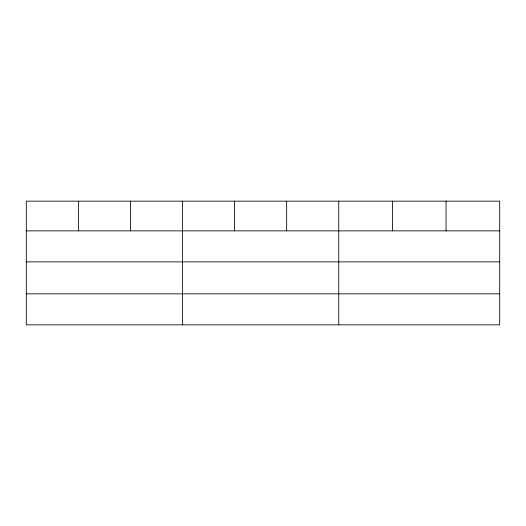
<?xml version="1.0" encoding="UTF-8"?>
<svg xmlns="http://www.w3.org/2000/svg" width="526" height="526" viewBox="0 0 526 526"><rect width="100%" height="100%" fill="white"/><g stroke="black" fill="none" stroke-linecap="round" stroke-linejoin="round"><path stroke-width="0.79" d="M499.7 261.876L499.7 201.149L26.3 201.149L26.3 324.851L499.7 324.851L499.7 261.876L26.3 261.876M26.3 230.861L499.7 230.861M26.3 293.83L499.7 293.83M446.048 201.149L446.048 230.861M392.396 201.149L392.396 230.861M338.744 201.149L338.744 324.851M286.67 201.149L286.67 230.861M234.596 201.149L234.596 230.861M182.522 201.149L182.522 324.851M130.448 201.149L130.448 230.861M78.374 201.149L78.374 230.861"/></g></svg>
